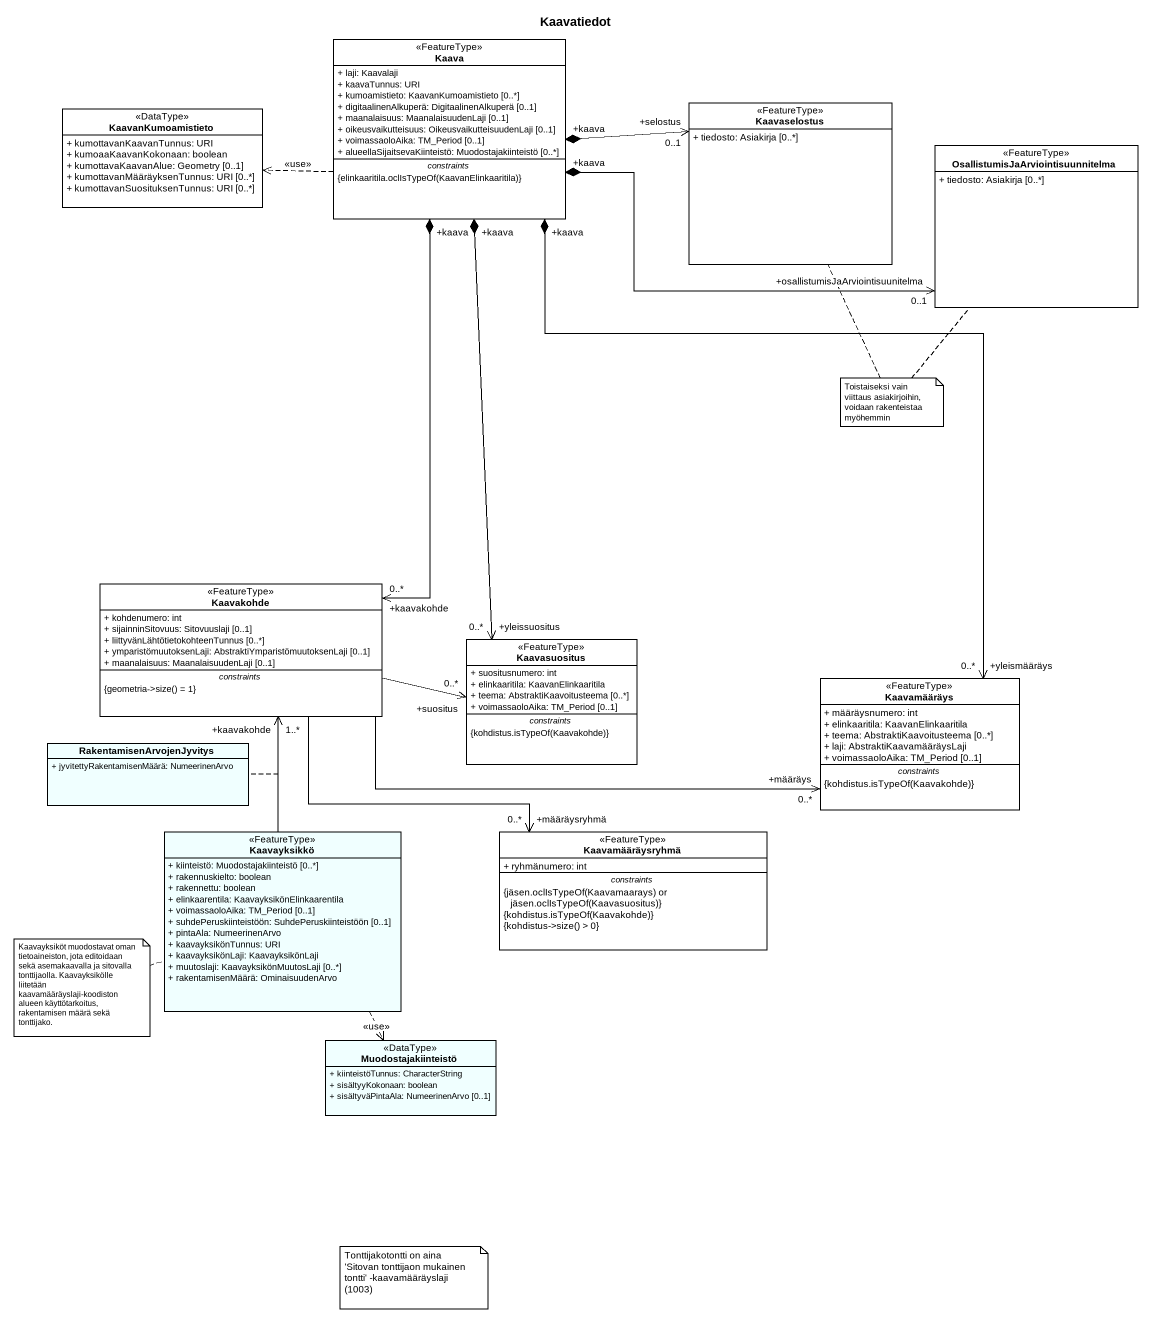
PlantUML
@startuml
title Kaavatiedot
hide circle
hide empty members
skinparam classAttributeIconSize 0
class Kaava <<FeatureType>> {
  + laji: Kaavalaji
  + kaavaTunnus: URI
  + kumoamistieto: KaavanKumoamistieto [0..*]
  + digitaalinenAlkuperä: DigitaalinenAlkuperä [0..1]
  + maanalaisuus: MaanalaisuudenLaji [0..1]
  + oikeusvaikutteisuus: OikeusvaikutteisuudenLaji [0..1]
  + voimassaoloAika: TM_Period [0..1]
  + alueellaSijaitsevaKiinteistö: Muodostajakiinteistö [0..*]
  -- constraints --
  {field} {elinkaaritila.oclIsTypeOf(KaavanElinkaaritila)}
}
class KaavanKumoamistieto <<DataType>> {
  + kumottavanKaavanTunnus: URI
  + kumoaaKaavanKokonaan: boolean
  + kumottavaKaavanAlue: Geometry [0..1]
  + kumottavanMääräyksenTunnus: URI [0..*]
  + kumottavanSuosituksenTunnus: URI [0..*]
}
class Kaavaselostus <<FeatureType>> {
  + tiedosto: Asiakirja [0..*]
}
class "OsallistumisJaArviointisuunnitelma" as OsallistumisJaArviointisuunn <<FeatureType>> {
  + tiedosto: Asiakirja [0..*]
}
class Kaavakohde <<FeatureType>> {
  + kohdenumero: int
  + sijainninSitovuus: Sitovuuslaji [0..1]
  + liittyvänLähtötietokohteenTunnus [0..*]
  + ymparistömuutoksenLaji: AbstraktiYmparistömuutoksenLaji [0..1]
  + maanalaisuus: MaanalaisuudenLaji [0..1]
  -- constraints --
  {field} {geometria->size() = 1}
}
class Kaavasuositus <<FeatureType>> {
  + suositusnumero: int
  + elinkaaritila: KaavanElinkaaritila
  + teema: AbstraktiKaavoitusteema [0..*]
  + voimassaoloAika: TM_Period [0..1]
  -- constraints --
  {field} {kohdistus.isTypeOf(Kaavakohde)}
}
class Kaavamääräys <<FeatureType>> {
  + määräysnumero: int
  + elinkaaritila: KaavanElinkaaritila
  + teema: AbstraktiKaavoitusteema [0..*]
  + laji: AbstraktiKaavamääräysLaji
  + voimassaoloAika: TM_Period [0..1]
  -- constraints --
  {field} {kohdistus.isTypeOf(Kaavakohde)}
}
class RakentamisenArvojenJyvitys #F0FFFF {
  + jyvitettyRakentamisenMäärä: NumeerinenArvo
}
class Kaavayksikkö <<FeatureType>> #F0FFFF {
  + kiinteistö: Muodostajakiinteistö [0..*]
  + rakennuskielto: boolean
  + rakennettu: boolean
  + elinkaarentila: KaavayksikönElinkaarentila
  + voimassaoloAika: TM_Period [0..1]
  + suhdePeruskiinteistöön: SuhdePeruskiinteistöön [0..1]
  + pintaAla: NumeerinenArvo
  + kaavayksikönTunnus: URI
  + kaavayksikönLaji: KaavayksikönLaji
  + muutoslaji: KaavayksikönMuutosLaji [0..*]
  + rakentamisenMäärä: OminaisuudenArvo
}
class Kaavamääräysryhmä <<FeatureType>> {
  + ryhmänumero: int
  -- constraints --
  {field} {jäsen.oclIsTypeOf(Kaavamaarays) or jäsen.oclIsTypeOf(Kaavasuositus)}
  {field} {kohdistus.isTypeOf(Kaavakohde)}
  {field} {kohdistus->size() > 0}
}
class Muodostajakiinteistö <<DataType>> #F0FFFF {
  + kiinteistöTunnus: CharacterString
  + sisältyyKokonaan: boolean
  + sisältyväPintaAla: NumeerinenArvo [0..1]
}
Kaava .left.> KaavanKumoamistieto : <<use>>
Kaava "+kaava" *-right-> "+selostus\n0..1" Kaavaselostus
Kaava "+kaava" *-right-> "+osallistumisJaArviointisuunitelma\n0..1" OsallistumisJaArviointisuunn
Kaava "+kaava" *--> "+kaavakohde\n0..*" Kaavakohde
Kaava "+kaava" *--> "+yleissuositus\n0..*" Kaavasuositus
Kaava "+kaava" *--> "+yleismääräys\n0..*" Kaavamääräys
Kaavakohde -right-> "+suositus\n0..*" Kaavasuositus
Kaavakohde -right-> "+määräys\n0..*" Kaavamääräys
Kaavakohde --> "+määräysryhmä\n0..*" Kaavamääräysryhmä
Kaavayksikkö -up-> "+kaavakohde\n1..*" Kaavakohde
(Kaavayksikkö, Kaavakohde) .. RakentamisenArvojenJyvitys
Kaavayksikkö ..> Muodostajakiinteistö : <<use>>
note as N1
  Toistaiseksi vain viittaus asiakirjoihin, voidaan rakenteistaa myöhemmin
end note
N1 .. OsallistumisJaArviointisuunn
N1 .. Kaavaselostus
note left of Kaavayksikkö : Kaavayksiköt muodostavat oman tietoaineiston, jota editoidaan sekä asemakaavalla ja sitovalla tonttijaolla. Kaavayksikölle liitetään kaavamääräyslaji-koodiston alueen käyttötarkoitus, rakentamisen määrä sekä tonttijako.
note as N3
  Tonttijakotontti on aina 'Sitovan tonttijaon mukainen tontti' -kaavamääräyslaji (1003)
end note
@enduml
